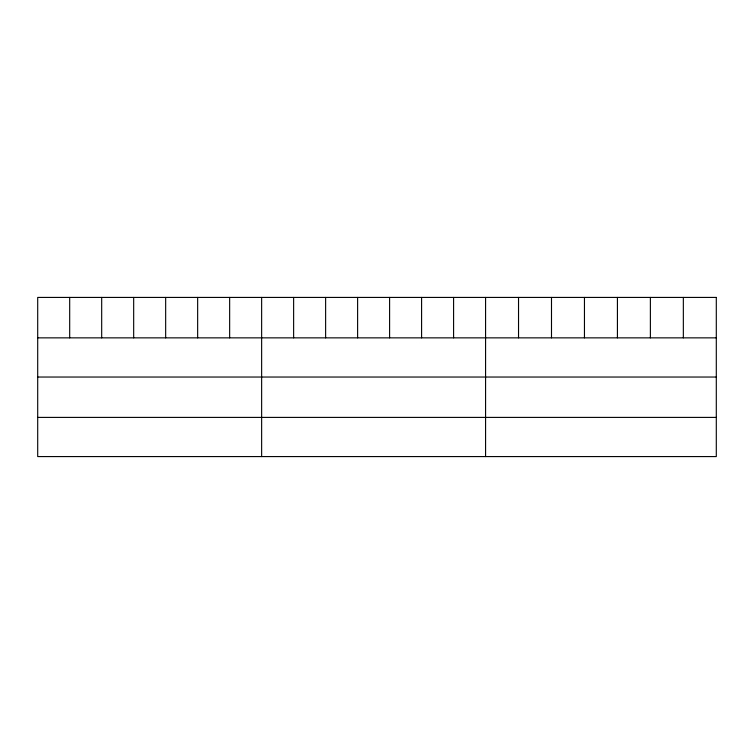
<?xml version="1.0" encoding="UTF-8"?>
<svg xmlns="http://www.w3.org/2000/svg" width="754" height="754" viewBox="0 0 754 754"><rect width="100%" height="100%" fill="white"/><g stroke="black" fill="none" stroke-linecap="round" stroke-linejoin="round"><path stroke-width="1.13" d="M37.7 337.858L716.3 337.858M37.7 377.038L716.3 377.038M37.7 417.405L716.3 417.405M683.341 297.425L683.341 337.858M650.382 297.425L650.382 337.858M617.422 297.425L617.422 337.858M584.454 297.425L584.454 337.858M551.494 297.425L551.494 337.858M518.535 297.425L518.535 337.858M485.576 297.425L485.576 456.575M453.588 297.425L453.588 337.858M421.59 297.425L421.59 337.858M389.601 297.425L389.601 337.858M357.613 297.425L357.613 337.858M325.624 297.425L325.624 337.858M293.626 297.425L293.626 337.858M261.638 297.425L261.638 456.575M229.65 297.425L229.65 337.858M197.652 297.425L197.652 337.858M165.663 297.425L165.663 337.858M133.675 297.425L133.675 337.858M101.686 297.425L101.686 337.858M69.688 297.425L69.688 337.858M716.3 297.425L37.7 297.425L37.7 456.575L716.3 456.575L716.3 297.425"/></g></svg>
